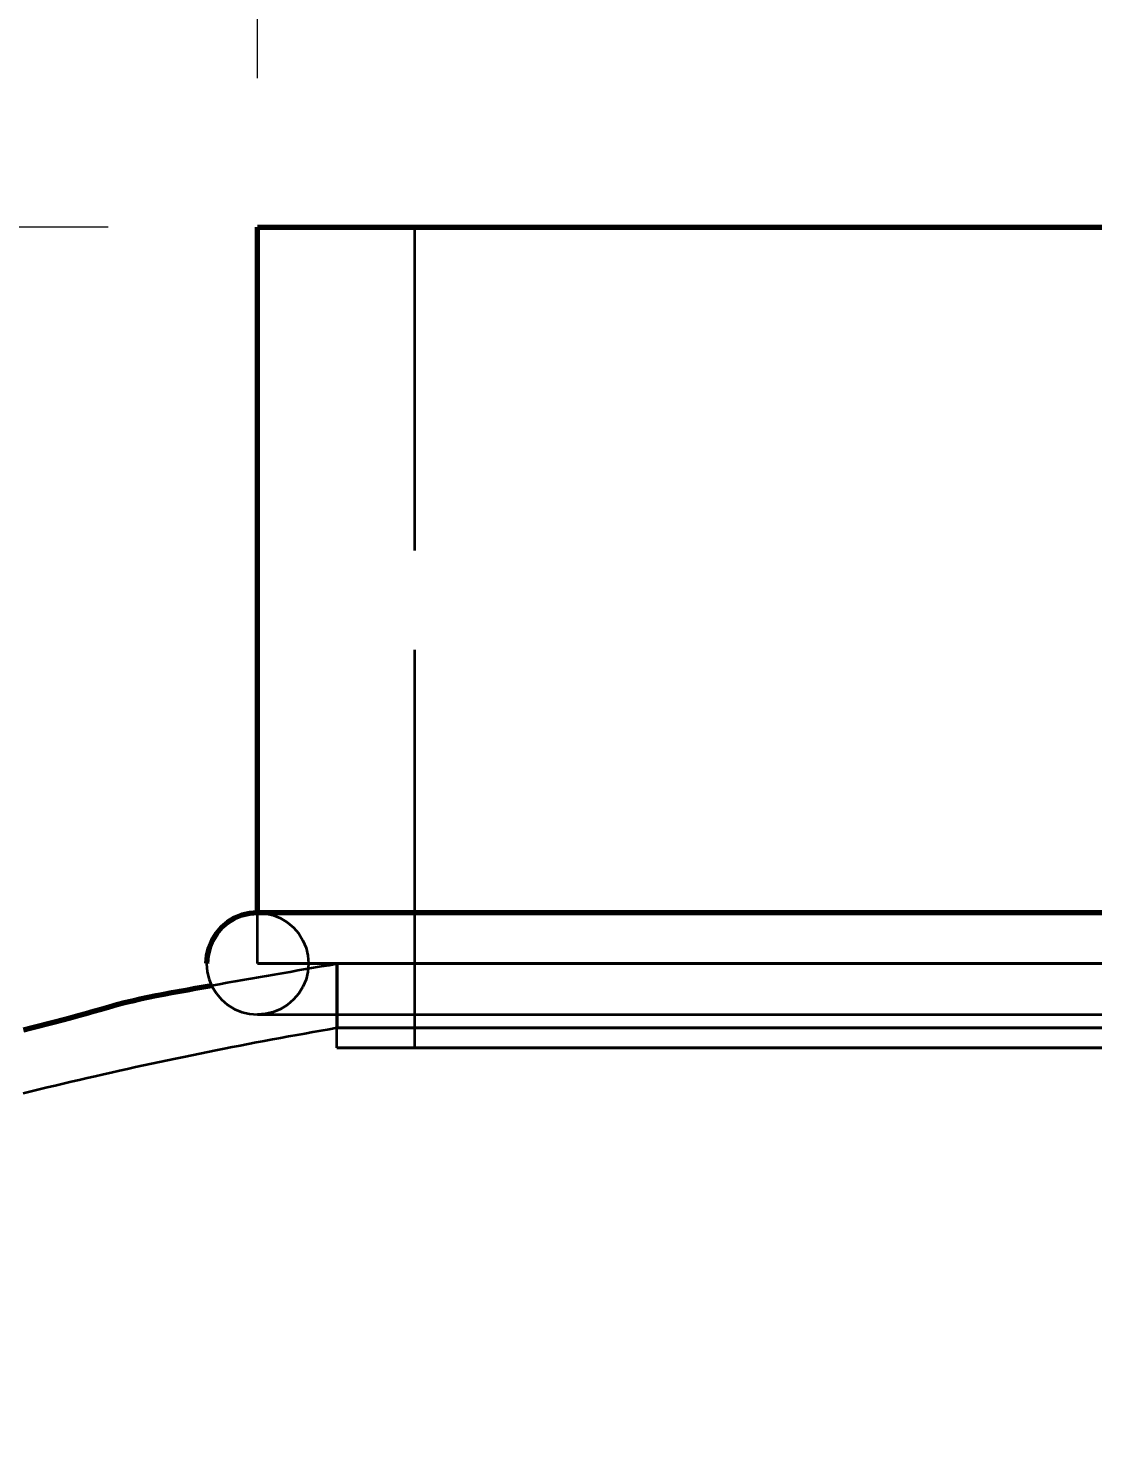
# Model space of a CAD drawing. Header units: millimetres. Extents: x 0 to 594, y 0 to 420.
# Drawn here: x 109.15 to 119.89, y 310.65 to 324.87 of the extents above; entities that cross this region are included whole.
import ezdxf

# ---------------------------------------------------------------- set-up
doc = ezdxf.new("R2010")
doc.units = ezdxf.units.MM
doc.linetypes.add('IRAM-E-TRAZOS', pattern=[5, 4, -1])
for name, color, linetype, lineweight in [('01-VISIBLE', 7, 'CONTINUOUS', 70), ('02-OCULTA', 4, 'IRAM-E-TRAZOS', 35), ('04-COTA', 3, 'CONTINUOUS', 18)]:
    doc.layers.add(name, color=color, linetype=linetype, lineweight=lineweight)
doc.styles.add('ISO3098', font='isocpeur.ttf')
doc.dimstyles.new('FLAMA-IRAM', dxfattribs={"dimtxt": 3.5, "dimasz": 3.5, "dimexe": 2, "dimexo": 1.5, "dimgap": 1, "dimtad": 1, "dimdec": 1, "dimtxsty": 'ISO3098', "dimblk": 'IRAM_FLECHA', "dimblk1": 'IRAM_FLECHA', "dimblk2": 'IRAM_FLECHA', "dimcen": 2.5, "dimclrd": 3, "dimclre": 3, "dimclrt": 3, "dimazin": 3, "dimtfac": 1, "dimtmove": 0, "dimatfit": 3, "dimlwd": 18, "dimlwe": 18})

# ---------------------------------------------------------------- blocks, each defined once
blk = doc.blocks.new('IRAM_FLECHA')
blk.add_solid([(0, 0), (-1, 0.125), (-1, -0.125)])

msp = doc.modelspace()

# ---------------------------------------------------------------- linework, layer by layer
at = {"layer": '01-VISIBLE'}
msp.add_line((111.45, 315.979), (111.45, 322.867), dxfattribs=at)
for points in [[(111.45, 322.867), (111.53, 322.867), (111.61, 322.867), (111.69, 322.867), (111.77, 322.867), (111.85, 322.867), (111.93, 322.867), (112.01, 322.867), (112.09, 322.867), (112.17, 322.867), (112.25, 322.867), (112.33, 322.867), (112.41, 322.867), (112.49, 322.867), (112.57, 322.867), (112.65, 322.867), (112.73, 322.867), (112.81, 322.867), (112.89, 322.867), (112.97, 322.867), (113.05, 322.867), (113.13, 322.867), (113.21, 322.867), (113.29, 322.867), (113.37, 322.867), (113.45, 322.867), (113.53, 322.867), (113.61, 322.867), (113.69, 322.867), (113.77, 322.867), (113.85, 322.867), (113.93, 322.867), (114.01, 322.867), (114.09, 322.867), (114.17, 322.867), (114.25, 322.867), (114.33, 322.867), (114.41, 322.867), (114.49, 322.867), (114.57, 322.867), (114.65, 322.867), (114.73, 322.867), (114.81, 322.867), (114.89, 322.867), (114.97, 322.867), (115.05, 322.867), (115.13, 322.867), (115.21, 322.867), (115.29, 322.867), (115.37, 322.867), (115.45, 322.867), (115.53, 322.867), (115.61, 322.867), (115.69, 322.867), (115.77, 322.867), (115.85, 322.867), (115.93, 322.867), (116.01, 322.867), (116.09, 322.867), (116.17, 322.867), (116.25, 322.867), (116.33, 322.867), (116.41, 322.867), (116.49, 322.867), (116.57, 322.867), (116.65, 322.867), (116.73, 322.867), (116.81, 322.867), (116.89, 322.867), (116.97, 322.867), (117.05, 322.867), (117.13, 322.867), (117.21, 322.867), (117.29, 322.867), (117.37, 322.867), (117.45, 322.867), (117.53, 322.867), (117.61, 322.867), (117.69, 322.867), (117.77, 322.867), (117.85, 322.867), (117.93, 322.867), (118.01, 322.867), (118.09, 322.867), (118.17, 322.867), (118.25, 322.867), (118.33, 322.867), (118.41, 322.867), (118.49, 322.867), (118.57, 322.867), (118.65, 322.867), (118.73, 322.867), (118.81, 322.867), (118.89, 322.867), (118.97, 322.867), (119.05, 322.867), (119.13, 322.867), (119.21, 322.867), (119.29, 322.867), (119.37, 322.867), (119.45, 322.867), (119.53, 322.867), (119.61, 322.867), (119.69, 322.867), (119.77, 322.867), (119.85, 322.867), (119.93, 322.867)], [(111.45, 315.979), (111.37, 315.972), (111.292, 315.954), (111.218, 315.923), (111.149, 315.881), (111.088, 315.829), (111.036, 315.768), (110.994, 315.699), (110.963, 315.625), (110.944, 315.547), (110.938, 315.467)], [(119.93, 315.979), (119.85, 315.979), (119.77, 315.979), (119.69, 315.979), (119.61, 315.979), (119.53, 315.979), (119.45, 315.979), (119.37, 315.979), (119.29, 315.979), (119.21, 315.979), (119.13, 315.979), (119.05, 315.979), (118.97, 315.979), (118.89, 315.979), (118.81, 315.979), (118.73, 315.979), (118.65, 315.979), (118.57, 315.979), (118.49, 315.979), (118.41, 315.979), (118.33, 315.979), (118.25, 315.979), (118.17, 315.979), (118.09, 315.979), (118.01, 315.979), (117.93, 315.979), (117.85, 315.979), (117.77, 315.979), (117.69, 315.979), (117.61, 315.979), (117.53, 315.979), (117.45, 315.979), (117.37, 315.979), (117.29, 315.979), (117.21, 315.979), (117.13, 315.979), (117.05, 315.979), (116.97, 315.979), (116.89, 315.979), (116.81, 315.979), (116.73, 315.979), (116.65, 315.979), (116.57, 315.979), (116.49, 315.979), (116.41, 315.979), (116.33, 315.979), (116.25, 315.979), (116.17, 315.979), (116.09, 315.979), (116.01, 315.979), (115.93, 315.979), (115.85, 315.979), (115.77, 315.979), (115.69, 315.979), (115.61, 315.979), (115.53, 315.979), (115.45, 315.979), (115.37, 315.979), (115.29, 315.979), (115.21, 315.979), (115.13, 315.979), (115.05, 315.979), (114.97, 315.979), (114.89, 315.979), (114.81, 315.979), (114.73, 315.979), (114.65, 315.979), (114.57, 315.979), (114.49, 315.979), (114.41, 315.979), (114.33, 315.979), (114.25, 315.979), (114.17, 315.979), (114.09, 315.979), (114.01, 315.979), (113.93, 315.979), (113.85, 315.979), (113.77, 315.979), (113.69, 315.979), (113.61, 315.979), (113.53, 315.979), (113.45, 315.979), (113.37, 315.979), (113.29, 315.979), (113.21, 315.979), (113.13, 315.979), (113.05, 315.979), (112.97, 315.979), (112.89, 315.979), (112.81, 315.979), (112.73, 315.979), (112.65, 315.979), (112.57, 315.979), (112.49, 315.979), (112.41, 315.979), (112.33, 315.979), (112.25, 315.979), (112.17, 315.979), (112.09, 315.979), (112.01, 315.979), (111.93, 315.979), (111.85, 315.979), (111.77, 315.979), (111.69, 315.979), (111.61, 315.979), (111.53, 315.979), (111.45, 315.979)], [(109.099, 314.803), (109.177, 314.822), (109.256, 314.842), (109.334, 314.862), (109.413, 314.882), (109.491, 314.902), (109.569, 314.923), (109.647, 314.944), (109.725, 314.965), (109.803, 314.988), (109.88, 315.01), (109.958, 315.033), (110.036, 315.055), (110.114, 315.075), (110.193, 315.094), (110.272, 315.112), (110.351, 315.129), (110.43, 315.145), (110.51, 315.16), (110.589, 315.176), (110.669, 315.191), (110.748, 315.205), (110.828, 315.22), (110.907, 315.234), (110.987, 315.248)]]:
    msp.add_lwpolyline(points, dxfattribs=at)
at = {"layer": '02-OCULTA'}
for p, q in [((113.03, 314.62), (113.03, 322.867)), ((111.45, 315.467), (111.45, 315.979)), ((112.248, 314.62), (112.248, 315.467)), ((112.25, 315.467), (112.25, 314.82))]:
    msp.add_line(p, q, dxfattribs=at)
for points in [[(119.93, 322.867), (119.85, 322.867), (119.77, 322.867), (119.69, 322.867), (119.61, 322.867), (119.53, 322.867), (119.45, 322.867), (119.37, 322.867), (119.29, 322.867), (119.21, 322.867), (119.13, 322.867), (119.05, 322.867), (118.97, 322.867), (118.89, 322.867), (118.81, 322.867), (118.73, 322.867), (118.65, 322.867), (118.57, 322.867), (118.49, 322.867), (118.41, 322.867), (118.33, 322.867), (118.25, 322.867), (118.17, 322.867), (118.09, 322.867), (118.01, 322.867), (117.93, 322.867), (117.85, 322.867), (117.77, 322.867), (117.69, 322.867), (117.61, 322.867), (117.53, 322.867), (117.45, 322.867), (117.37, 322.867), (117.29, 322.867), (117.21, 322.867), (117.13, 322.867), (117.05, 322.867), (116.97, 322.867), (116.89, 322.867), (116.81, 322.867), (116.73, 322.867), (116.65, 322.867), (116.57, 322.867), (116.49, 322.867), (116.41, 322.867), (116.33, 322.867), (116.25, 322.867), (116.17, 322.867), (116.09, 322.867), (116.01, 322.867), (115.93, 322.867), (115.85, 322.867), (115.77, 322.867), (115.69, 322.867), (115.61, 322.867), (115.53, 322.867), (115.45, 322.867), (115.37, 322.867), (115.29, 322.867), (115.21, 322.867), (115.13, 322.867), (115.05, 322.867), (114.97, 322.867), (114.89, 322.867), (114.81, 322.867), (114.73, 322.867), (114.65, 322.867), (114.57, 322.867), (114.49, 322.867), (114.41, 322.867), (114.33, 322.867), (114.25, 322.867), (114.17, 322.867), (114.09, 322.867), (114.01, 322.867), (113.93, 322.867), (113.85, 322.867), (113.77, 322.867), (113.69, 322.867), (113.61, 322.867), (113.53, 322.867), (113.45, 322.867), (113.37, 322.867), (113.29, 322.867), (113.21, 322.867), (113.13, 322.867), (113.05, 322.867), (112.97, 322.867), (112.89, 322.867), (112.81, 322.867), (112.73, 322.867), (112.65, 322.867), (112.57, 322.867), (112.49, 322.867), (112.41, 322.867), (112.33, 322.867), (112.25, 322.867), (112.17, 322.867), (112.09, 322.867), (112.01, 322.867), (111.93, 322.867), (111.85, 322.867), (111.77, 322.867), (111.69, 322.867), (111.61, 322.867), (111.53, 322.867), (111.45, 322.867)], [(119.929, 322.867), (119.849, 322.867), (119.769, 322.867), (119.688, 322.867), (119.608, 322.867), (119.528, 322.867), (119.448, 322.867), (119.368, 322.867), (119.287, 322.867), (119.207, 322.867), (119.127, 322.867), (119.047, 322.867), (118.966, 322.867), (118.886, 322.867), (118.806, 322.867), (118.726, 322.867), (118.646, 322.867), (118.565, 322.867), (118.485, 322.867), (118.405, 322.867), (118.325, 322.867), (118.244, 322.867), (118.164, 322.867), (118.084, 322.867), (118.004, 322.867), (117.924, 322.867), (117.843, 322.867), (117.763, 322.867), (117.683, 322.867), (117.603, 322.867), (117.522, 322.867), (117.442, 322.867), (117.362, 322.867), (117.282, 322.867), (117.202, 322.867), (117.121, 322.867), (117.041, 322.867), (116.961, 322.867), (116.881, 322.867), (116.8, 322.867), (116.72, 322.867), (116.64, 322.867), (116.56, 322.867), (116.48, 322.867), (116.399, 322.867), (116.319, 322.867), (116.239, 322.867), (116.159, 322.867), (116.078, 322.867), (115.998, 322.867), (115.918, 322.867), (115.838, 322.867), (115.758, 322.867), (115.677, 322.867), (115.597, 322.867), (115.517, 322.867), (115.437, 322.867), (115.356, 322.867), (115.276, 322.867), (115.196, 322.867), (115.116, 322.867), (115.036, 322.867), (114.955, 322.867), (114.875, 322.867), (114.795, 322.867), (114.715, 322.867), (114.634, 322.867), (114.554, 322.867), (114.474, 322.867), (114.394, 322.867), (114.314, 322.867), (114.233, 322.867), (114.153, 322.867), (114.073, 322.867), (113.993, 322.867), (113.912, 322.867), (113.832, 322.867), (113.752, 322.867), (113.672, 322.867), (113.592, 322.867), (113.511, 322.867), (113.431, 322.867), (113.351, 322.867), (113.271, 322.867), (113.19, 322.867), (113.11, 322.867), (113.03, 322.867)], [(113.03, 322.867), (113.11, 322.867), (113.19, 322.867), (113.271, 322.867), (113.351, 322.867), (113.431, 322.867), (113.511, 322.867), (113.592, 322.867), (113.672, 322.867), (113.752, 322.867), (113.832, 322.867), (113.912, 322.867), (113.993, 322.867), (114.073, 322.867), (114.153, 322.867), (114.233, 322.867), (114.314, 322.867), (114.394, 322.867), (114.474, 322.867), (114.554, 322.867), (114.634, 322.867), (114.715, 322.867), (114.795, 322.867), (114.875, 322.867), (114.955, 322.867), (115.036, 322.867), (115.116, 322.867), (115.196, 322.867), (115.276, 322.867), (115.356, 322.867), (115.437, 322.867), (115.517, 322.867), (115.597, 322.867), (115.677, 322.867), (115.758, 322.867), (115.838, 322.867), (115.918, 322.867), (115.998, 322.867), (116.078, 322.867), (116.159, 322.867), (116.239, 322.867), (116.319, 322.867), (116.399, 322.867), (116.48, 322.867), (116.56, 322.867), (116.64, 322.867), (116.72, 322.867), (116.8, 322.867), (116.881, 322.867), (116.961, 322.867), (117.041, 322.867), (117.121, 322.867), (117.202, 322.867), (117.282, 322.867), (117.362, 322.867), (117.442, 322.867), (117.522, 322.867), (117.603, 322.867), (117.683, 322.867), (117.763, 322.867), (117.843, 322.867), (117.924, 322.867), (118.004, 322.867), (118.084, 322.867), (118.164, 322.867), (118.244, 322.867), (118.325, 322.867), (118.405, 322.867), (118.485, 322.867), (118.565, 322.867), (118.646, 322.867), (118.726, 322.867), (118.806, 322.867), (118.886, 322.867), (118.966, 322.867), (119.047, 322.867), (119.127, 322.867), (119.207, 322.867), (119.287, 322.867), (119.368, 322.867), (119.448, 322.867), (119.528, 322.867), (119.608, 322.867), (119.688, 322.867), (119.769, 322.867), (119.849, 322.867), (119.929, 322.867)], [(119.93, 315.979), (119.85, 315.979), (119.77, 315.979), (119.69, 315.979), (119.61, 315.979), (119.53, 315.979), (119.45, 315.979), (119.37, 315.979), (119.29, 315.979), (119.21, 315.979), (119.13, 315.979), (119.05, 315.979), (118.97, 315.979), (118.89, 315.979), (118.81, 315.979), (118.73, 315.979), (118.65, 315.979), (118.57, 315.979), (118.49, 315.979), (118.41, 315.979), (118.33, 315.979), (118.25, 315.979), (118.17, 315.979), (118.09, 315.979), (118.01, 315.979), (117.93, 315.979), (117.85, 315.979), (117.77, 315.979), (117.69, 315.979), (117.61, 315.979), (117.53, 315.979), (117.45, 315.979), (117.37, 315.979), (117.29, 315.979), (117.21, 315.979), (117.13, 315.979), (117.05, 315.979), (116.97, 315.979), (116.89, 315.979), (116.81, 315.979), (116.73, 315.979), (116.65, 315.979), (116.57, 315.979), (116.49, 315.979), (116.41, 315.979), (116.33, 315.979), (116.25, 315.979), (116.17, 315.979), (116.09, 315.979), (116.01, 315.979), (115.93, 315.979), (115.85, 315.979), (115.77, 315.979), (115.69, 315.979), (115.61, 315.979), (115.53, 315.979), (115.45, 315.979), (115.37, 315.979), (115.29, 315.979), (115.21, 315.979), (115.13, 315.979), (115.05, 315.979), (114.97, 315.979), (114.89, 315.979), (114.81, 315.979), (114.73, 315.979), (114.65, 315.979), (114.57, 315.979), (114.49, 315.979), (114.41, 315.979), (114.33, 315.979), (114.25, 315.979), (114.17, 315.979), (114.09, 315.979), (114.01, 315.979), (113.93, 315.979), (113.85, 315.979), (113.77, 315.979), (113.69, 315.979), (113.61, 315.979), (113.53, 315.979), (113.45, 315.979), (113.37, 315.979), (113.29, 315.979), (113.21, 315.979), (113.13, 315.979), (113.05, 315.979), (112.97, 315.979), (112.89, 315.979), (112.81, 315.979), (112.73, 315.979), (112.65, 315.979), (112.57, 315.979), (112.49, 315.979), (112.41, 315.979), (112.33, 315.979), (112.25, 315.979), (112.17, 315.979), (112.09, 315.979), (112.01, 315.979), (111.93, 315.979), (111.85, 315.979), (111.77, 315.979), (111.69, 315.979), (111.61, 315.979), (111.53, 315.979), (111.45, 315.979)], [(111.45, 315.979), (111.45, 315.979), (111.45, 315.979), (111.45, 315.979), (111.45, 315.979), (111.45, 315.979), (111.45, 315.979)], [(111.45, 315.979), (111.53, 315.972), (111.608, 315.954), (111.682, 315.923), (111.751, 315.881), (111.812, 315.829), (111.864, 315.768), (111.906, 315.699), (111.937, 315.625), (111.956, 315.547), (111.962, 315.467), (111.956, 315.386), (111.937, 315.308), (111.906, 315.234), (111.864, 315.166), (111.812, 315.105), (111.751, 315.052), (111.682, 315.01), (111.608, 314.98), (111.53, 314.961), (111.45, 314.955)], [(110.938, 315.467), (110.944, 315.386), (110.963, 315.308), (110.994, 315.234), (111.036, 315.166), (111.088, 315.105), (111.149, 315.052), (111.218, 315.01), (111.292, 314.98), (111.37, 314.961), (111.45, 314.955)], [(110.987, 315.248), (111.066, 315.262), (111.145, 315.276), (111.224, 315.29), (111.303, 315.304), (111.381, 315.317), (111.46, 315.331), (111.539, 315.345), (111.618, 315.359), (111.697, 315.372), (111.776, 315.386), (111.855, 315.4), (111.934, 315.413), (112.013, 315.427), (112.092, 315.44), (112.171, 315.453), (112.25, 315.467)], [(119.93, 315.467), (119.85, 315.467), (119.77, 315.467), (119.69, 315.467), (119.61, 315.467), (119.53, 315.467), (119.45, 315.467), (119.37, 315.467), (119.29, 315.467), (119.21, 315.467), (119.13, 315.467), (119.05, 315.467), (118.97, 315.467), (118.89, 315.467), (118.81, 315.467), (118.73, 315.467), (118.65, 315.467), (118.57, 315.467), (118.49, 315.467), (118.41, 315.467), (118.33, 315.467), (118.25, 315.467), (118.17, 315.467), (118.09, 315.467), (118.01, 315.467), (117.93, 315.467), (117.85, 315.467), (117.77, 315.467), (117.69, 315.467), (117.61, 315.467), (117.53, 315.467), (117.45, 315.467), (117.37, 315.467), (117.29, 315.467), (117.21, 315.467), (117.13, 315.467), (117.05, 315.467), (116.97, 315.467), (116.89, 315.467), (116.81, 315.467), (116.73, 315.467), (116.65, 315.467), (116.57, 315.467), (116.49, 315.467), (116.41, 315.467), (116.33, 315.467), (116.25, 315.467), (116.17, 315.467), (116.09, 315.467), (116.01, 315.467), (115.93, 315.467), (115.85, 315.467), (115.77, 315.467), (115.69, 315.467), (115.61, 315.467), (115.53, 315.467), (115.45, 315.467), (115.37, 315.467), (115.29, 315.467), (115.21, 315.467), (115.13, 315.467), (115.05, 315.467), (114.97, 315.467), (114.89, 315.467), (114.81, 315.467), (114.73, 315.467), (114.65, 315.467), (114.57, 315.467), (114.49, 315.467), (114.41, 315.467), (114.33, 315.467), (114.25, 315.467), (114.17, 315.467), (114.09, 315.467), (114.01, 315.467), (113.93, 315.467), (113.85, 315.467), (113.77, 315.467), (113.69, 315.467), (113.61, 315.467), (113.53, 315.467), (113.45, 315.467), (113.37, 315.467), (113.29, 315.467), (113.21, 315.467), (113.13, 315.467), (113.05, 315.467), (112.97, 315.467), (112.89, 315.467), (112.81, 315.467), (112.73, 315.467), (112.65, 315.467), (112.57, 315.467), (112.49, 315.467), (112.41, 315.467), (112.33, 315.467), (112.25, 315.467), (112.17, 315.467), (112.09, 315.467), (112.01, 315.467), (111.93, 315.467), (111.85, 315.467), (111.77, 315.467), (111.69, 315.467), (111.61, 315.467), (111.53, 315.467), (111.45, 315.467)], [(111.45, 315.467), (111.53, 315.467), (111.61, 315.467), (111.69, 315.467), (111.77, 315.467), (111.85, 315.467), (111.93, 315.467), (112.01, 315.467), (112.09, 315.467), (112.17, 315.467), (112.25, 315.467), (112.33, 315.467), (112.41, 315.467), (112.49, 315.467), (112.57, 315.467), (112.65, 315.467), (112.73, 315.467), (112.81, 315.467), (112.89, 315.467), (112.97, 315.467), (113.05, 315.467), (113.13, 315.467), (113.21, 315.467), (113.29, 315.467), (113.37, 315.467), (113.45, 315.467), (113.53, 315.467), (113.61, 315.467), (113.69, 315.467), (113.77, 315.467), (113.85, 315.467), (113.93, 315.467), (114.01, 315.467), (114.09, 315.467), (114.17, 315.467), (114.25, 315.467), (114.33, 315.467), (114.41, 315.467), (114.49, 315.467), (114.57, 315.467), (114.65, 315.467), (114.73, 315.467), (114.81, 315.467), (114.89, 315.467), (114.97, 315.467), (115.05, 315.467), (115.13, 315.467), (115.21, 315.467), (115.29, 315.467), (115.37, 315.467), (115.45, 315.467), (115.53, 315.467), (115.61, 315.467), (115.69, 315.467), (115.77, 315.467), (115.85, 315.467), (115.93, 315.467), (116.01, 315.467), (116.09, 315.467), (116.17, 315.467), (116.25, 315.467), (116.33, 315.467), (116.41, 315.467), (116.49, 315.467), (116.57, 315.467), (116.65, 315.467), (116.73, 315.467), (116.81, 315.467), (116.89, 315.467), (116.97, 315.467), (117.05, 315.467), (117.13, 315.467), (117.21, 315.467), (117.29, 315.467), (117.37, 315.467), (117.45, 315.467), (117.53, 315.467), (117.61, 315.467), (117.69, 315.467), (117.77, 315.467), (117.85, 315.467), (117.93, 315.467), (118.01, 315.467), (118.09, 315.467), (118.17, 315.467), (118.25, 315.467), (118.33, 315.467), (118.41, 315.467), (118.49, 315.467), (118.57, 315.467), (118.65, 315.467), (118.73, 315.467), (118.81, 315.467), (118.89, 315.467), (118.97, 315.467), (119.05, 315.467), (119.13, 315.467), (119.21, 315.467), (119.29, 315.467), (119.37, 315.467), (119.45, 315.467), (119.53, 315.467), (119.61, 315.467), (119.69, 315.467), (119.77, 315.467), (119.85, 315.467), (119.93, 315.467)], [(119.93, 315.467), (119.85, 315.467), (119.77, 315.467), (119.69, 315.467), (119.61, 315.467), (119.53, 315.467), (119.45, 315.467), (119.37, 315.467), (119.29, 315.467), (119.21, 315.467), (119.13, 315.467), (119.05, 315.467), (118.97, 315.467), (118.89, 315.467), (118.81, 315.467), (118.73, 315.467), (118.65, 315.467), (118.57, 315.467), (118.49, 315.467), (118.41, 315.467), (118.33, 315.467), (118.249, 315.467), (118.169, 315.467), (118.089, 315.467), (118.009, 315.467), (117.929, 315.467), (117.849, 315.467), (117.769, 315.467), (117.689, 315.467), (117.609, 315.467), (117.529, 315.467), (117.449, 315.467), (117.369, 315.467), (117.289, 315.467), (117.209, 315.467), (117.129, 315.467), (117.049, 315.467), (116.969, 315.467), (116.889, 315.467), (116.809, 315.467), (116.729, 315.467), (116.649, 315.467), (116.569, 315.467), (116.489, 315.467), (116.409, 315.467), (116.329, 315.467), (116.249, 315.467), (116.169, 315.467), (116.089, 315.467), (116.009, 315.467), (115.929, 315.467), (115.849, 315.467), (115.769, 315.467), (115.689, 315.467), (115.609, 315.467), (115.529, 315.467), (115.449, 315.467), (115.369, 315.467), (115.289, 315.467), (115.209, 315.467), (115.129, 315.467), (115.049, 315.467), (114.969, 315.467), (114.889, 315.467), (114.809, 315.467), (114.729, 315.467), (114.649, 315.467), (114.569, 315.467), (114.489, 315.467), (114.409, 315.467), (114.329, 315.467), (114.248, 315.467), (114.168, 315.467), (114.088, 315.467), (114.008, 315.467), (113.928, 315.467), (113.848, 315.467), (113.768, 315.467), (113.688, 315.467), (113.608, 315.467), (113.528, 315.467), (113.448, 315.467), (113.368, 315.467), (113.288, 315.467), (113.208, 315.467), (113.128, 315.467), (113.048, 315.467), (112.968, 315.467), (112.888, 315.467), (112.808, 315.467), (112.728, 315.467), (112.648, 315.467), (112.568, 315.467), (112.488, 315.467), (112.408, 315.467), (112.328, 315.467), (112.248, 315.467)], [(112.248, 315.467), (112.328, 315.467), (112.408, 315.467), (112.488, 315.467), (112.568, 315.467), (112.648, 315.467), (112.728, 315.467), (112.808, 315.467), (112.888, 315.467), (112.968, 315.467), (113.048, 315.467), (113.128, 315.467), (113.208, 315.467), (113.288, 315.467), (113.368, 315.467), (113.448, 315.467), (113.528, 315.467), (113.608, 315.467), (113.688, 315.467), (113.768, 315.467), (113.848, 315.467), (113.928, 315.467), (114.008, 315.467), (114.088, 315.467), (114.168, 315.467), (114.248, 315.467), (114.329, 315.467), (114.409, 315.467), (114.489, 315.467), (114.569, 315.467), (114.649, 315.467), (114.729, 315.467), (114.809, 315.467), (114.889, 315.467), (114.969, 315.467), (115.049, 315.467), (115.129, 315.467), (115.209, 315.467), (115.289, 315.467), (115.369, 315.467), (115.449, 315.467), (115.529, 315.467), (115.609, 315.467), (115.689, 315.467), (115.769, 315.467), (115.849, 315.467), (115.929, 315.467), (116.009, 315.467), (116.089, 315.467), (116.169, 315.467), (116.249, 315.467), (116.329, 315.467), (116.409, 315.467), (116.489, 315.467), (116.569, 315.467), (116.649, 315.467), (116.729, 315.467), (116.809, 315.467), (116.889, 315.467), (116.969, 315.467), (117.049, 315.467), (117.129, 315.467), (117.209, 315.467), (117.289, 315.467), (117.369, 315.467), (117.449, 315.467), (117.529, 315.467), (117.609, 315.467), (117.689, 315.467), (117.769, 315.467), (117.849, 315.467), (117.929, 315.467), (118.009, 315.467), (118.089, 315.467), (118.169, 315.467), (118.249, 315.467), (118.33, 315.467), (118.41, 315.467), (118.49, 315.467), (118.57, 315.467), (118.65, 315.467), (118.73, 315.467), (118.81, 315.467), (118.89, 315.467), (118.97, 315.467), (119.05, 315.467), (119.13, 315.467), (119.21, 315.467), (119.29, 315.467), (119.37, 315.467), (119.45, 315.467), (119.53, 315.467), (119.61, 315.467), (119.69, 315.467), (119.77, 315.467), (119.85, 315.467), (119.93, 315.467)], [(119.93, 315.467), (119.85, 315.467), (119.77, 315.467), (119.69, 315.467), (119.61, 315.467), (119.53, 315.467), (119.45, 315.467), (119.37, 315.467), (119.29, 315.467), (119.21, 315.467), (119.13, 315.467), (119.05, 315.467), (118.97, 315.467), (118.89, 315.467), (118.81, 315.467), (118.73, 315.467), (118.65, 315.467), (118.57, 315.467), (118.49, 315.467), (118.41, 315.467), (118.33, 315.467), (118.25, 315.467), (118.17, 315.467), (118.09, 315.467), (118.01, 315.467), (117.93, 315.467), (117.85, 315.467), (117.77, 315.467), (117.69, 315.467), (117.61, 315.467), (117.53, 315.467), (117.45, 315.467), (117.37, 315.467), (117.29, 315.467), (117.21, 315.467), (117.13, 315.467), (117.05, 315.467), (116.97, 315.467), (116.89, 315.467), (116.81, 315.467), (116.73, 315.467), (116.65, 315.467), (116.57, 315.467), (116.49, 315.467), (116.41, 315.467), (116.33, 315.467), (116.25, 315.467), (116.17, 315.467), (116.09, 315.467), (116.01, 315.467), (115.93, 315.467), (115.85, 315.467), (115.77, 315.467), (115.69, 315.467), (115.61, 315.467), (115.53, 315.467), (115.45, 315.467), (115.37, 315.467), (115.29, 315.467), (115.21, 315.467), (115.13, 315.467), (115.05, 315.467), (114.97, 315.467), (114.89, 315.467), (114.81, 315.467), (114.73, 315.467), (114.65, 315.467), (114.57, 315.467), (114.49, 315.467), (114.41, 315.467), (114.33, 315.467), (114.25, 315.467), (114.17, 315.467), (114.09, 315.467), (114.01, 315.467), (113.93, 315.467), (113.85, 315.467), (113.77, 315.467), (113.69, 315.467), (113.61, 315.467), (113.53, 315.467), (113.45, 315.467), (113.37, 315.467), (113.29, 315.467), (113.21, 315.467), (113.13, 315.467), (113.05, 315.467), (112.97, 315.467), (112.89, 315.467), (112.81, 315.467), (112.73, 315.467), (112.65, 315.467), (112.57, 315.467), (112.49, 315.467), (112.41, 315.467), (112.33, 315.467), (112.25, 315.467)], [(112.25, 315.467), (112.33, 315.467), (112.41, 315.467), (112.49, 315.467), (112.57, 315.467), (112.65, 315.467), (112.73, 315.467), (112.81, 315.467), (112.89, 315.467), (112.97, 315.467), (113.05, 315.467), (113.13, 315.467), (113.21, 315.467), (113.29, 315.467), (113.37, 315.467), (113.45, 315.467), (113.53, 315.467), (113.61, 315.467), (113.69, 315.467), (113.77, 315.467), (113.85, 315.467), (113.93, 315.467), (114.01, 315.467), (114.09, 315.467), (114.17, 315.467), (114.25, 315.467), (114.33, 315.467), (114.41, 315.467), (114.49, 315.467), (114.57, 315.467), (114.65, 315.467), (114.73, 315.467), (114.81, 315.467), (114.89, 315.467), (114.97, 315.467), (115.05, 315.467), (115.13, 315.467), (115.21, 315.467), (115.29, 315.467), (115.37, 315.467), (115.45, 315.467), (115.53, 315.467), (115.61, 315.467), (115.69, 315.467), (115.77, 315.467), (115.85, 315.467), (115.93, 315.467), (116.01, 315.467), (116.09, 315.467), (116.17, 315.467), (116.25, 315.467), (116.33, 315.467), (116.41, 315.467), (116.49, 315.467), (116.57, 315.467), (116.65, 315.467), (116.73, 315.467), (116.81, 315.467), (116.89, 315.467), (116.97, 315.467), (117.05, 315.467), (117.13, 315.467), (117.21, 315.467), (117.29, 315.467), (117.37, 315.467), (117.45, 315.467), (117.53, 315.467), (117.61, 315.467), (117.69, 315.467), (117.77, 315.467), (117.85, 315.467), (117.93, 315.467), (118.01, 315.467), (118.09, 315.467), (118.17, 315.467), (118.25, 315.467), (118.33, 315.467), (118.41, 315.467), (118.49, 315.467), (118.57, 315.467), (118.65, 315.467), (118.73, 315.467), (118.81, 315.467), (118.89, 315.467), (118.97, 315.467), (119.05, 315.467), (119.13, 315.467), (119.21, 315.467), (119.29, 315.467), (119.37, 315.467), (119.45, 315.467), (119.53, 315.467), (119.61, 315.467), (119.69, 315.467), (119.77, 315.467), (119.85, 315.467), (119.93, 315.467)], [(111.45, 314.955), (111.53, 314.955), (111.61, 314.955), (111.69, 314.955), (111.77, 314.955), (111.85, 314.955), (111.93, 314.955), (112.01, 314.955), (112.09, 314.955), (112.17, 314.955), (112.25, 314.955), (112.33, 314.955), (112.41, 314.955), (112.49, 314.955), (112.57, 314.955), (112.65, 314.955), (112.73, 314.955), (112.81, 314.955), (112.89, 314.955), (112.97, 314.955), (113.05, 314.955), (113.13, 314.955), (113.21, 314.955), (113.29, 314.955), (113.37, 314.955), (113.45, 314.955), (113.53, 314.955), (113.61, 314.955), (113.69, 314.955), (113.77, 314.955), (113.85, 314.955), (113.93, 314.955), (114.01, 314.955), (114.09, 314.955), (114.17, 314.955), (114.25, 314.955), (114.33, 314.955), (114.41, 314.955), (114.49, 314.955), (114.57, 314.955), (114.65, 314.955), (114.73, 314.955), (114.81, 314.955), (114.89, 314.955), (114.97, 314.955), (115.05, 314.955), (115.13, 314.955), (115.21, 314.955), (115.29, 314.955), (115.37, 314.955), (115.45, 314.955), (115.53, 314.955), (115.61, 314.955), (115.69, 314.955), (115.77, 314.955), (115.85, 314.955), (115.93, 314.955), (116.01, 314.955), (116.09, 314.955), (116.17, 314.955), (116.25, 314.955), (116.33, 314.955), (116.41, 314.955), (116.49, 314.955), (116.57, 314.955), (116.65, 314.955), (116.73, 314.955), (116.81, 314.955), (116.89, 314.955), (116.97, 314.955), (117.05, 314.955), (117.13, 314.955), (117.21, 314.955), (117.29, 314.955), (117.37, 314.955), (117.45, 314.955), (117.53, 314.955), (117.61, 314.955), (117.69, 314.955), (117.77, 314.955), (117.85, 314.955), (117.93, 314.955), (118.01, 314.955), (118.09, 314.955), (118.17, 314.955), (118.25, 314.955), (118.33, 314.955), (118.41, 314.955), (118.49, 314.955), (118.57, 314.955), (118.65, 314.955), (118.73, 314.955), (118.81, 314.955), (118.89, 314.955), (118.97, 314.955), (119.05, 314.955), (119.13, 314.955), (119.21, 314.955), (119.29, 314.955), (119.37, 314.955), (119.45, 314.955), (119.53, 314.955), (119.61, 314.955), (119.69, 314.955), (119.77, 314.955), (119.85, 314.955), (119.93, 314.955)], [(111.45, 314.955), (111.53, 314.955), (111.61, 314.955), (111.69, 314.955), (111.77, 314.955), (111.85, 314.955), (111.93, 314.955), (112.01, 314.955), (112.09, 314.955), (112.17, 314.955), (112.25, 314.955), (112.33, 314.955), (112.41, 314.955), (112.49, 314.955), (112.57, 314.955), (112.65, 314.955), (112.73, 314.955), (112.81, 314.955), (112.89, 314.955), (112.97, 314.955), (113.05, 314.955), (113.13, 314.955), (113.21, 314.955), (113.29, 314.955), (113.37, 314.955), (113.45, 314.955), (113.53, 314.955), (113.61, 314.955), (113.69, 314.955), (113.77, 314.955), (113.85, 314.955), (113.93, 314.955), (114.01, 314.955), (114.09, 314.955), (114.17, 314.955), (114.25, 314.955), (114.33, 314.955), (114.41, 314.955), (114.49, 314.955), (114.57, 314.955), (114.65, 314.955), (114.73, 314.955), (114.81, 314.955), (114.89, 314.955), (114.97, 314.955), (115.05, 314.955), (115.13, 314.955), (115.21, 314.955), (115.29, 314.955), (115.37, 314.955), (115.45, 314.955), (115.53, 314.955), (115.61, 314.955), (115.69, 314.955), (115.77, 314.955), (115.85, 314.955), (115.93, 314.955), (116.01, 314.955), (116.09, 314.955), (116.17, 314.955), (116.25, 314.955), (116.33, 314.955), (116.41, 314.955), (116.49, 314.955), (116.57, 314.955), (116.65, 314.955), (116.73, 314.955), (116.81, 314.955), (116.89, 314.955), (116.97, 314.955), (117.05, 314.955), (117.13, 314.955), (117.21, 314.955), (117.29, 314.955), (117.37, 314.955), (117.45, 314.955), (117.53, 314.955), (117.61, 314.955), (117.69, 314.955), (117.77, 314.955), (117.85, 314.955), (117.93, 314.955), (118.01, 314.955), (118.09, 314.955), (118.17, 314.955), (118.25, 314.955), (118.33, 314.955), (118.41, 314.955), (118.49, 314.955), (118.57, 314.955), (118.65, 314.955), (118.73, 314.955), (118.81, 314.955), (118.89, 314.955), (118.97, 314.955), (119.05, 314.955), (119.13, 314.955), (119.21, 314.955), (119.29, 314.955), (119.37, 314.955), (119.45, 314.955), (119.53, 314.955), (119.61, 314.955), (119.69, 314.955), (119.77, 314.955), (119.85, 314.955), (119.93, 314.955)], [(112.25, 314.82), (112.169, 314.806), (112.087, 314.792), (112.006, 314.777), (111.925, 314.763), (111.843, 314.748), (111.762, 314.733), (111.681, 314.719), (111.599, 314.704), (111.518, 314.688), (111.437, 314.673), (111.356, 314.657), (111.275, 314.642), (111.194, 314.626), (111.113, 314.61), (111.032, 314.594), (110.951, 314.578), (110.87, 314.561), (110.789, 314.545), (110.708, 314.528), (110.627, 314.511), (110.546, 314.494), (110.465, 314.477), (110.385, 314.46), (110.304, 314.442), (110.223, 314.425), (110.142, 314.407), (110.062, 314.389), (109.981, 314.371), (109.901, 314.353), (109.82, 314.334), (109.739, 314.316), (109.659, 314.297), (109.579, 314.278), (109.498, 314.259), (109.418, 314.24), (109.337, 314.221), (109.257, 314.202), (109.177, 314.182), (109.097, 314.162)], [(119.93, 314.82), (119.85, 314.82), (119.77, 314.82), (119.69, 314.82), (119.61, 314.82), (119.53, 314.82), (119.45, 314.82), (119.37, 314.82), (119.29, 314.82), (119.21, 314.82), (119.13, 314.82), (119.05, 314.82), (118.97, 314.82), (118.89, 314.82), (118.81, 314.82), (118.73, 314.82), (118.65, 314.82), (118.57, 314.82), (118.49, 314.82), (118.41, 314.82), (118.33, 314.82), (118.25, 314.82), (118.17, 314.82), (118.09, 314.82), (118.01, 314.82), (117.93, 314.82), (117.85, 314.82), (117.77, 314.82), (117.69, 314.82), (117.61, 314.82), (117.53, 314.82), (117.45, 314.82), (117.37, 314.82), (117.29, 314.82), (117.21, 314.82), (117.13, 314.82), (117.05, 314.82), (116.97, 314.82), (116.89, 314.82), (116.81, 314.82), (116.73, 314.82), (116.65, 314.82), (116.57, 314.82), (116.49, 314.82), (116.41, 314.82), (116.33, 314.82), (116.25, 314.82), (116.17, 314.82), (116.09, 314.82), (116.01, 314.82), (115.93, 314.82), (115.85, 314.82), (115.77, 314.82), (115.69, 314.82), (115.61, 314.82), (115.53, 314.82), (115.45, 314.82), (115.37, 314.82), (115.29, 314.82), (115.21, 314.82), (115.13, 314.82), (115.05, 314.82), (114.97, 314.82), (114.89, 314.82), (114.81, 314.82), (114.73, 314.82), (114.65, 314.82), (114.57, 314.82), (114.49, 314.82), (114.41, 314.82), (114.33, 314.82), (114.25, 314.82), (114.17, 314.82), (114.09, 314.82), (114.01, 314.82), (113.93, 314.82), (113.85, 314.82), (113.77, 314.82), (113.69, 314.82), (113.61, 314.82), (113.53, 314.82), (113.45, 314.82), (113.37, 314.82), (113.29, 314.82), (113.21, 314.82), (113.13, 314.82), (113.05, 314.82), (112.97, 314.82), (112.89, 314.82), (112.81, 314.82), (112.73, 314.82), (112.65, 314.82), (112.57, 314.82), (112.49, 314.82), (112.41, 314.82), (112.33, 314.82), (112.25, 314.82)], [(112.25, 314.82), (112.33, 314.82), (112.41, 314.82), (112.49, 314.82), (112.57, 314.82), (112.65, 314.82), (112.73, 314.82), (112.81, 314.82), (112.89, 314.82), (112.97, 314.82), (113.05, 314.82), (113.13, 314.82), (113.21, 314.82), (113.29, 314.82), (113.37, 314.82), (113.45, 314.82), (113.53, 314.82), (113.61, 314.82), (113.69, 314.82), (113.77, 314.82), (113.85, 314.82), (113.93, 314.82), (114.01, 314.82), (114.09, 314.82), (114.17, 314.82), (114.25, 314.82), (114.33, 314.82), (114.41, 314.82), (114.49, 314.82), (114.57, 314.82), (114.65, 314.82), (114.73, 314.82), (114.81, 314.82), (114.89, 314.82), (114.97, 314.82), (115.05, 314.82), (115.13, 314.82), (115.21, 314.82), (115.29, 314.82), (115.37, 314.82), (115.45, 314.82), (115.53, 314.82), (115.61, 314.82), (115.69, 314.82), (115.77, 314.82), (115.85, 314.82), (115.93, 314.82), (116.01, 314.82), (116.09, 314.82), (116.17, 314.82), (116.25, 314.82), (116.33, 314.82), (116.41, 314.82), (116.49, 314.82), (116.57, 314.82), (116.65, 314.82), (116.73, 314.82), (116.81, 314.82), (116.89, 314.82), (116.97, 314.82), (117.05, 314.82), (117.13, 314.82), (117.21, 314.82), (117.29, 314.82), (117.37, 314.82), (117.45, 314.82), (117.53, 314.82), (117.61, 314.82), (117.69, 314.82), (117.77, 314.82), (117.85, 314.82), (117.93, 314.82), (118.01, 314.82), (118.09, 314.82), (118.17, 314.82), (118.25, 314.82), (118.33, 314.82), (118.41, 314.82), (118.49, 314.82), (118.57, 314.82), (118.65, 314.82), (118.73, 314.82), (118.81, 314.82), (118.89, 314.82), (118.97, 314.82), (119.05, 314.82), (119.13, 314.82), (119.21, 314.82), (119.29, 314.82), (119.37, 314.82), (119.45, 314.82), (119.53, 314.82), (119.61, 314.82), (119.69, 314.82), (119.77, 314.82), (119.85, 314.82), (119.93, 314.82)], [(119.93, 314.62), (119.85, 314.62), (119.77, 314.62), (119.69, 314.62), (119.61, 314.62), (119.53, 314.62), (119.45, 314.62), (119.37, 314.62), (119.29, 314.62), (119.21, 314.62), (119.13, 314.62), (119.05, 314.62), (118.97, 314.62), (118.89, 314.62), (118.81, 314.62), (118.73, 314.62), (118.65, 314.62), (118.57, 314.62), (118.49, 314.62), (118.41, 314.62), (118.33, 314.62), (118.249, 314.62), (118.169, 314.62), (118.089, 314.62), (118.009, 314.62), (117.929, 314.62), (117.849, 314.62), (117.769, 314.62), (117.689, 314.62), (117.609, 314.62), (117.529, 314.62), (117.449, 314.62), (117.369, 314.62), (117.289, 314.62), (117.209, 314.62), (117.129, 314.62), (117.049, 314.62), (116.969, 314.62), (116.889, 314.62), (116.809, 314.62), (116.729, 314.62), (116.649, 314.62), (116.569, 314.62), (116.489, 314.62), (116.409, 314.62), (116.329, 314.62), (116.249, 314.62), (116.169, 314.62), (116.089, 314.62), (116.009, 314.62), (115.929, 314.62), (115.849, 314.62), (115.769, 314.62), (115.689, 314.62), (115.609, 314.62), (115.529, 314.62), (115.449, 314.62), (115.369, 314.62), (115.289, 314.62), (115.209, 314.62), (115.129, 314.62), (115.049, 314.62), (114.969, 314.62), (114.889, 314.62), (114.809, 314.62), (114.729, 314.62), (114.649, 314.62), (114.569, 314.62), (114.489, 314.62), (114.409, 314.62), (114.329, 314.62), (114.248, 314.62), (114.168, 314.62), (114.088, 314.62), (114.008, 314.62), (113.928, 314.62), (113.848, 314.62), (113.768, 314.62), (113.688, 314.62), (113.608, 314.62), (113.528, 314.62), (113.448, 314.62), (113.368, 314.62), (113.288, 314.62), (113.208, 314.62), (113.128, 314.62), (113.048, 314.62), (112.968, 314.62), (112.888, 314.62), (112.808, 314.62), (112.728, 314.62), (112.648, 314.62), (112.568, 314.62), (112.488, 314.62), (112.408, 314.62), (112.328, 314.62), (112.248, 314.62)], [(112.248, 314.62), (112.328, 314.62), (112.408, 314.62), (112.488, 314.62), (112.568, 314.62), (112.648, 314.62), (112.728, 314.62), (112.808, 314.62), (112.888, 314.62), (112.968, 314.62), (113.048, 314.62), (113.128, 314.62), (113.208, 314.62), (113.288, 314.62), (113.368, 314.62), (113.448, 314.62), (113.528, 314.62), (113.608, 314.62), (113.688, 314.62), (113.768, 314.62), (113.848, 314.62), (113.928, 314.62), (114.008, 314.62), (114.088, 314.62), (114.168, 314.62), (114.248, 314.62), (114.329, 314.62), (114.409, 314.62), (114.489, 314.62), (114.569, 314.62), (114.649, 314.62), (114.729, 314.62), (114.809, 314.62), (114.889, 314.62), (114.969, 314.62), (115.049, 314.62), (115.129, 314.62), (115.209, 314.62), (115.289, 314.62), (115.369, 314.62), (115.449, 314.62), (115.529, 314.62), (115.609, 314.62), (115.689, 314.62), (115.769, 314.62), (115.849, 314.62), (115.929, 314.62), (116.009, 314.62), (116.089, 314.62), (116.169, 314.62), (116.249, 314.62), (116.329, 314.62), (116.409, 314.62), (116.489, 314.62), (116.569, 314.62), (116.649, 314.62), (116.729, 314.62), (116.809, 314.62), (116.889, 314.62), (116.969, 314.62), (117.049, 314.62), (117.129, 314.62), (117.209, 314.62), (117.289, 314.62), (117.369, 314.62), (117.449, 314.62), (117.529, 314.62), (117.609, 314.62), (117.689, 314.62), (117.769, 314.62), (117.849, 314.62), (117.929, 314.62), (118.009, 314.62), (118.089, 314.62), (118.169, 314.62), (118.249, 314.62), (118.33, 314.62), (118.41, 314.62), (118.49, 314.62), (118.57, 314.62), (118.65, 314.62), (118.73, 314.62), (118.81, 314.62), (118.89, 314.62), (118.97, 314.62), (119.05, 314.62), (119.13, 314.62), (119.21, 314.62), (119.29, 314.62), (119.37, 314.62), (119.45, 314.62), (119.53, 314.62), (119.61, 314.62), (119.69, 314.62), (119.77, 314.62), (119.85, 314.62), (119.93, 314.62)], [(119.929, 314.62), (119.849, 314.62), (119.769, 314.62), (119.688, 314.62), (119.608, 314.62), (119.528, 314.62), (119.448, 314.62), (119.368, 314.62), (119.287, 314.62), (119.207, 314.62), (119.127, 314.62), (119.047, 314.62), (118.966, 314.62), (118.886, 314.62), (118.806, 314.62), (118.726, 314.62), (118.646, 314.62), (118.565, 314.62), (118.485, 314.62), (118.405, 314.62), (118.325, 314.62), (118.244, 314.62), (118.164, 314.62), (118.084, 314.62), (118.004, 314.62), (117.924, 314.62), (117.843, 314.62), (117.763, 314.62), (117.683, 314.62), (117.603, 314.62), (117.522, 314.62), (117.442, 314.62), (117.362, 314.62), (117.282, 314.62), (117.202, 314.62), (117.121, 314.62), (117.041, 314.62), (116.961, 314.62), (116.881, 314.62), (116.8, 314.62), (116.72, 314.62), (116.64, 314.62), (116.56, 314.62), (116.48, 314.62), (116.399, 314.62), (116.319, 314.62), (116.239, 314.62), (116.159, 314.62), (116.078, 314.62), (115.998, 314.62), (115.918, 314.62), (115.838, 314.62), (115.758, 314.62), (115.677, 314.62), (115.597, 314.62), (115.517, 314.62), (115.437, 314.62), (115.356, 314.62), (115.276, 314.62), (115.196, 314.62), (115.116, 314.62), (115.036, 314.62), (114.955, 314.62), (114.875, 314.62), (114.795, 314.62), (114.715, 314.62), (114.634, 314.62), (114.554, 314.62), (114.474, 314.62), (114.394, 314.62), (114.314, 314.62), (114.233, 314.62), (114.153, 314.62), (114.073, 314.62), (113.993, 314.62), (113.912, 314.62), (113.832, 314.62), (113.752, 314.62), (113.672, 314.62), (113.592, 314.62), (113.511, 314.62), (113.431, 314.62), (113.351, 314.62), (113.271, 314.62), (113.19, 314.62), (113.11, 314.62), (113.03, 314.62)], [(113.03, 314.62), (113.11, 314.62), (113.19, 314.62), (113.271, 314.62), (113.351, 314.62), (113.431, 314.62), (113.511, 314.62), (113.592, 314.62), (113.672, 314.62), (113.752, 314.62), (113.832, 314.62), (113.912, 314.62), (113.993, 314.62), (114.073, 314.62), (114.153, 314.62), (114.233, 314.62), (114.314, 314.62), (114.394, 314.62), (114.474, 314.62), (114.554, 314.62), (114.634, 314.62), (114.715, 314.62), (114.795, 314.62), (114.875, 314.62), (114.955, 314.62), (115.036, 314.62), (115.116, 314.62), (115.196, 314.62), (115.276, 314.62), (115.356, 314.62), (115.437, 314.62), (115.517, 314.62), (115.597, 314.62), (115.677, 314.62), (115.758, 314.62), (115.838, 314.62), (115.918, 314.62), (115.998, 314.62), (116.078, 314.62), (116.159, 314.62), (116.239, 314.62), (116.319, 314.62), (116.399, 314.62), (116.48, 314.62), (116.56, 314.62), (116.64, 314.62), (116.72, 314.62), (116.8, 314.62), (116.881, 314.62), (116.961, 314.62), (117.041, 314.62), (117.121, 314.62), (117.202, 314.62), (117.282, 314.62), (117.362, 314.62), (117.442, 314.62), (117.522, 314.62), (117.603, 314.62), (117.683, 314.62), (117.763, 314.62), (117.843, 314.62), (117.924, 314.62), (118.004, 314.62), (118.084, 314.62), (118.164, 314.62), (118.244, 314.62), (118.325, 314.62), (118.405, 314.62), (118.485, 314.62), (118.565, 314.62), (118.646, 314.62), (118.726, 314.62), (118.806, 314.62), (118.886, 314.62), (118.966, 314.62), (119.047, 314.62), (119.127, 314.62), (119.207, 314.62), (119.287, 314.62), (119.368, 314.62), (119.448, 314.62), (119.528, 314.62), (119.608, 314.62), (119.688, 314.62), (119.769, 314.62), (119.849, 314.62), (119.929, 314.62)]]:
    msp.add_lwpolyline(points, dxfattribs=at)

# ---------------------------------------------------------------- dimensions: what is measured, and where the dimension line sits
at = {"layer": '04-COTA'}
msp.add_linear_dim(base=(111.45, 330.867), p1=(111.45, 322.867), p2=(129.05, 322.867), dimstyle='FLAMA-IRAM', override={"dimlfac": 5, "dimpost": '%%c<>'}, dxfattribs=at).render()
for base, p1, text in [((70.25, 167.133), (88.25, 167.133), '<>±0,8'), ((79.25, 295.133), (88.25, 295.133), '<>±0,5')]:
    msp.add_linear_dim(base=base, p1=p1, p2=(111.45, 322.867), angle=90, text=text, dimstyle='FLAMA-IRAM', override={"dimlfac": 5}, dxfattribs=at).render()

doc.saveas('drawing.dxf')
